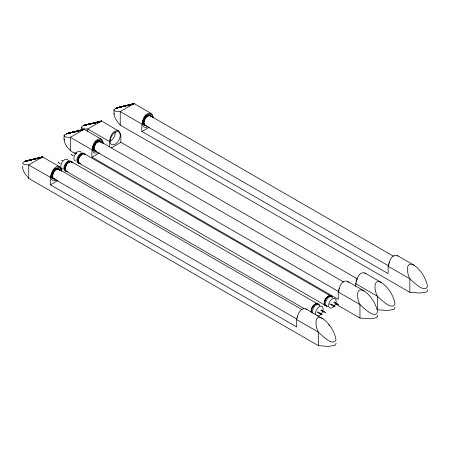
<?xml version="1.0" encoding="UTF-8"?>
<svg xmlns="http://www.w3.org/2000/svg" width="450" height="450" viewBox="0 0 450 450"><rect width="100%" height="100%" fill="white"/><g stroke="black" fill="none" stroke-linecap="round" stroke-linejoin="round"><path stroke-width="0.67" d="M75.802 153.99C70.234 151.397 64.311 145.643 64.159 139.039M427.258 289.575L427.478 290.627L426.881 291.538A2.998 1.204 -11.9 0 1 425.908 292.101L419.833 293.057L409.866 292.32L120.24 125.106C117.579 121.68 113.816 117.968 114.075 113.316M64.063 139.866L64.063 135.557L64.462 134.859L68.203 133.172L73.373 132.148M81.506 130.331C79.768 124.211 88.026 124.723 91.671 123.694M113.979 114.142L113.979 109.834L114.379 109.136L117.523 107.634L122.456 106.566M296.679 319.618C297.45 315.287 300.037 307.266 305.719 308.835L322.599 318.577C329.507 323.477 334.749 331.566 335.998 339.924C332.814 346.871 321.176 334.62 318.386 332.145L296.679 319.618L296.679 326.97L50.462 184.815C49.809 178.684 50.648 170.955 55.98 166.928C58.787 164.829 61.729 168.081 61.841 170.893L61.239 171.242M22.719 166.297C21.982 171.051 26.083 174.949 28.761 178.447L318.386 345.656L328.348 346.399L334.423 345.437A2.998 1.204 -11.9 0 0 335.396 344.874L335.998 343.969L335.908 343.192M324.225 311.873L321.176 309.825M76.275 153.276L76.163 153.669M76.32 153.231L76.607 153.225M324.084 312.081L320.85 310.41M103.404 143.28L102.516 140.659L101.34 139.247L84.178 129.313L70.324 137.317C68.349 137.138 65.104 137.745 64.063 135.557M100.738 121.522L84.684 125.179L97.189 122.4M101.16 121.275L101.621 121.011L119.295 131.411L120.847 134.972L120.847 142.324L357.362 278.876M153.321 117.557L152.432 114.936L151.256 113.524L134.094 103.596L120.24 111.594C118.266 111.414 115.02 112.022 113.979 109.834M32.664 159.615C27.203 159.531 15.407 164.593 28.761 164.931L42.615 156.932L59.501 166.68M92.627 149.501L92.025 149.844L70.324 137.317L70.324 150.829M110.07 141.193L109.468 141.542L87.767 129.009C85.793 128.829 82.547 129.437 81.506 127.254M120.251 135.315L120.847 134.972M142.537 123.778L141.941 124.121L120.24 111.594L120.24 125.106M51.058 177.12L50.462 177.463L28.761 164.931L28.761 178.447M101.064 139.061C92.711 137.419 91.221 152.089 92.025 157.202L99.422 152.933M111.178 147.909L120.847 142.324M150.981 113.338C142.627 111.696 141.137 126.366 141.941 131.479L149.338 127.209M50.462 184.815L57.859 180.546M338.844 291.656L338.248 291.999L338.248 299.351L92.025 157.202M356.287 283.348L355.691 283.691L355.691 286.369M388.761 265.933L388.159 266.276L388.159 273.628L141.941 131.479M134.094 103.596L116.106 108.157L134.072 103.607L116.246 108.101L133.92 103.691L116.55 107.983L133.796 103.77L116.73 107.91L133.436 103.972L117.157 107.758L132.294 104.4M84.178 129.313L66.189 133.881L84.156 129.33L66.33 133.824L84.004 129.414L66.634 133.701L83.88 129.493L66.814 133.633L83.526 129.696L67.241 133.481L82.378 130.123L67.815 133.29L78.677 131.001M42.615 156.932L24.626 161.494L42.593 156.943L24.761 161.443L42.441 157.033L25.065 161.319L42.311 157.106L25.251 161.252L41.957 157.314L25.678 161.1L39.499 158.029M100.969 121.388L84.257 125.331L101.323 121.185L84.077 125.398L101.447 121.112L83.773 125.516L101.599 121.022L87.767 129.009L87.767 131.715M132.289 104.4L117.731 107.567L129.949 104.991M99.157 121.961L85.258 124.987L97.476 122.411M41.473 157.59L26.246 160.909L37.789 158.473M118.114 107.449L130.016 104.974M85.646 124.864L97.543 122.389M78.778 130.967L68.203 133.172L77.451 131.411M26.634 160.785L37.873 158.451M86.102 124.729L95.496 122.974M68.659 133.037L77.383 131.406M123.289 106.425L125.027 106.127M92.554 123.542L93.454 123.39M74.228 131.996L75.111 131.85M33.542 159.463L34.442 159.311M125.927 105.975L126.844 105.817M333.804 305.612L333.478 306.197L333.804 305.612L330.801 303.874M320.732 313.509L320.473 314.111L320.799 313.532L317.779 311.788M335.61 303.992L359.949 318.043L369.917 318.78L375.992 317.824A2.998 1.204 -11.9 0 0 376.965 317.261L377.561 316.35L377.342 315.298M337.236 303.677L336.876 304.234L337.241 303.688L334.198 301.916M324.197 311.569L323.854 312.148M397.198 255.493C391.517 253.924 388.929 261.951 388.159 266.276L409.866 278.809C412.256 281.126 425.486 294.3 427.5 286.071C425.807 277.942 420.964 270.017 414.084 265.241L397.198 255.493L397.986 256.151M118.508 130.759C110.942 129.431 108.748 141.486 109.468 146.886M364.725 272.908C359.044 271.339 356.456 279.366 355.691 283.691L377.392 296.224C379.783 298.541 393.013 311.721 395.027 303.486C393.334 295.363 388.491 287.432 381.611 282.656L364.725 272.908L365.749 273.847M347.282 281.216C341.601 279.647 339.013 287.674 338.248 291.999L359.949 304.532C362.34 306.849 375.57 320.023 377.584 311.794C375.891 303.666 371.048 295.74 364.168 290.964L347.282 281.216L348.525 282.471M414.084 265.241C404.657 260.072 407.289 274.686 409.866 278.809L409.866 292.32M381.611 282.656C372.189 277.487 374.816 292.101 377.392 296.224L377.392 309.735L387.36 310.472L393.435 309.516A2.998 1.204 -11.9 0 0 394.408 308.953L395.004 308.048L394.914 307.266M364.168 290.964C354.746 285.795 357.373 300.409 359.949 304.532L359.949 318.043M322.599 318.577C313.178 313.408 315.81 328.022 318.386 332.145L318.386 345.656M150.379 115.875L393.559 256.275M144.883 125.179L388.671 265.928M100.462 141.598L343.642 281.998M94.967 150.902L338.754 291.651M84.651 153.951L330.874 296.106M333.866 302.496L336.864 304.228M329.867 304.11L333.478 306.197M79.155 163.254L325.373 305.409M71.634 161.865L317.852 304.02M317.452 312.373L320.456 314.106M66.139 171.169L303.846 308.407M58.899 169.217L302.079 309.617M328.556 324.883L329.76 325.581M53.404 178.521L296.578 318.921M305.719 308.835L306.737 309.769M114.953 131.963A6.002 3.465 -60 0 1 115.155 133.183L115.155 133.526A6.002 3.465 -60 0 1 110.031 141.109M356.535 281.391A7.206 4.157 -60 0 1 356.653 280.935M356.968 280.018A7.206 4.157 -60 0 1 357.154 279.557M102.808 143.415A7.206 4.157 -60 0 0 97.718 140.681A7.206 4.157 -60 0 0 92.627 149.299L92.627 149.709A7.206 4.157 -60 0 0 98.072 152.224M338.918 290.593A7.206 4.157 -60 0 1 339.092 289.693M339.356 288.782A7.206 4.157 -60 0 1 339.525 288.321M96.142 151.166A5.659 3.268 -60 0 1 94.5 144.512A5.659 3.268 -60 0 1 101.138 142.307M96.93 140.951A5.406 3.122 -60 0 1 99.461 141.041M99.624 141.193A5.406 3.122 -60 0 1 99.906 141.553M94.179 150.401A5.406 3.122 -60 0 1 92.796 146.812M92.942 146.132A5.406 3.122 -60 0 1 93.161 145.446M93.786 144.09A5.406 3.122 -60 0 1 93.977 143.769M95.102 142.307A5.406 3.122 -60 0 1 95.355 142.054M95.608 141.823A5.406 3.122 -60 0 1 95.873 141.609M96.401 141.238A5.406 3.122 -60 0 1 96.666 141.086M94.612 146.447A4.804 2.773 -60 0 1 94.719 146.143M94.967 145.536A4.804 2.773 -60 0 1 95.113 145.232M95.445 144.653A4.804 2.773 -60 0 1 95.625 144.371M97.599 142.403A4.804 2.773 -60 0 1 97.836 142.262M98.539 141.975A4.804 2.773 -60 0 1 98.764 141.919M95.962 151.414A5.659 3.268 -60 0 1 95.141 144.197A5.659 3.268 -60 0 1 101.559 142.757M100.131 141.761A5.102 2.948 -60 0 1 100.479 141.981M95.119 150.643A5.102 2.948 -60 0 1 94.95 150.525M94.657 150.227A5.102 2.948 -60 0 1 94.528 150.047M94.247 149.406A5.102 2.948 -60 0 1 94.185 147.426M94.421 146.458A5.102 2.948 -60 0 1 94.657 145.811M94.798 145.491A5.102 2.948 -60 0 1 95.119 144.855M95.299 144.551A5.102 2.948 -60 0 1 95.698 143.961M97.087 142.509A5.102 2.948 -60 0 1 98.831 141.643M96.041 151.183A5.406 3.122 -60 0 1 94.877 144.939A5.406 3.122 -60 0 1 100.957 142.043M101.087 142.234A5.406 3.122 -60 0 1 101.205 142.442M146.059 125.443A5.659 3.268 -60 0 1 144.518 118.614A5.659 3.268 -60 0 1 151.144 116.843M147.375 115.031A5.406 3.122 -60 0 1 149.541 115.47M144.315 124.74A5.406 3.122 -60 0 1 142.667 121.416M142.858 120.409A5.406 3.122 -60 0 1 142.959 120.066M143.702 118.367A5.406 3.122 -60 0 1 143.893 118.046M145.018 116.584A5.406 3.122 -60 0 1 145.266 116.331M145.524 116.1A5.406 3.122 -60 0 1 145.783 115.886M146.047 115.689A5.406 3.122 -60 0 1 146.317 115.515M146.582 115.363A5.406 3.122 -60 0 1 147.111 115.121M146.132 125.679A5.659 3.268 -60 0 1 144.855 118.811A5.659 3.268 -60 0 1 151.391 116.781M150.047 116.038A5.102 2.948 -60 0 1 150.553 116.392M145.614 125.151A5.102 2.948 -60 0 1 145.035 124.92M144.714 124.661A5.102 2.948 -60 0 1 144.574 124.504M144.242 123.913A5.102 2.948 -60 0 1 144.163 121.382M144.338 120.735A5.102 2.948 -60 0 1 144.714 119.767M145.035 119.132A5.102 2.948 -60 0 1 145.614 118.237M147.757 116.291A5.102 2.948 -60 0 1 148.258 116.066M144.529 120.724A4.804 2.773 -60 0 1 144.63 120.42M145.361 118.929A4.804 2.773 -60 0 1 145.541 118.648M145.958 125.46A5.406 3.122 -60 0 1 144.793 119.216A5.406 3.122 -60 0 1 150.874 116.319M151.003 116.511A5.406 3.122 -60 0 1 151.121 116.719M152.724 117.698A7.206 4.157 -60 0 0 147.634 114.958A7.206 4.157 -60 0 0 142.537 123.576L142.537 123.986A7.206 4.157 -60 0 0 147.988 126.501M388.907 264.426A7.206 4.157 -60 0 1 389.002 263.97M389.272 263.059A7.206 4.157 -60 0 1 389.436 262.597M61.217 170.64A7.206 4.157 -60 0 0 55.974 168.401A7.206 4.157 -60 0 0 51.058 176.912L51.058 177.322A7.206 4.157 -60 0 0 56.503 179.843M297.523 317.312A7.206 4.157 -60 0 1 297.647 316.856M53.814 178.83A5.659 3.268 -60 0 1 53.241 171.619A5.659 3.268 -60 0 1 59.574 169.926M59.659 170.179A5.659 3.268 -60 0 1 59.726 170.454M57.892 168.66A5.406 3.122 -60 0 1 58.208 168.975M52.83 178.076A5.406 3.122 -60 0 1 51.233 174.426M51.48 173.407A5.406 3.122 -60 0 1 51.593 173.064M52.414 171.382A5.406 3.122 -60 0 1 52.616 171.067M53.786 169.672A5.406 3.122 -60 0 1 54.045 169.436M54.304 169.222A5.406 3.122 -60 0 1 54.568 169.031M55.102 168.699A5.406 3.122 -60 0 1 55.367 168.57M55.631 168.458A5.406 3.122 -60 0 1 57.718 168.536M52.886 176.833A4.804 2.773 -60 0 1 52.83 176.602M52.785 175.264A4.804 2.773 -60 0 1 52.886 174.673M53.049 174.066A4.804 2.773 -60 0 1 53.269 173.453M54.062 171.984A4.804 2.773 -60 0 1 54.253 171.714M56.267 169.881A4.804 2.773 -60 0 1 56.503 169.763M55.181 178.909A5.659 3.268 -60 0 1 53.274 172.322A5.659 3.268 -60 0 1 59.996 170.376M54.135 178.487A5.102 2.948 -60 0 1 53.927 178.436M53.387 178.144A5.102 2.948 -60 0 1 53.229 178.003M52.852 177.469A5.102 2.948 -60 0 1 52.577 176.513M52.577 175.354A5.102 2.948 -60 0 1 53.229 173.104M53.736 172.164A5.102 2.948 -60 0 1 54.135 171.579M55.772 169.942A5.102 2.948 -60 0 1 56.526 169.509M56.779 169.403A5.102 2.948 -60 0 1 58.562 169.38M54.242 178.791A5.406 3.122 -60 0 1 53.494 172.226A5.406 3.122 -60 0 1 59.524 169.847M59.642 170.061A5.406 3.122 -60 0 1 59.738 170.286M79.329 163.53A5.659 3.268 -60 0 1 79.104 156.189A5.659 3.268 -60 0 1 85.326 154.659M78.587 162.81A5.406 3.122 -60 0 1 78.069 156.279A5.406 3.122 -60 0 1 83.964 153.709M79.026 162.343A4.804 2.773 -60 0 1 78.907 162.174M78.514 160.83A4.804 2.773 -60 0 1 78.514 160.284M78.907 158.49A4.804 2.773 -60 0 1 79.026 158.186M79.301 157.584A4.804 2.773 -60 0 1 79.459 157.286M80.004 156.448A4.804 2.773 -60 0 1 81.788 154.749M80.668 163.71A5.659 3.268 -60 0 1 78.93 157.23A5.659 3.268 -60 0 1 85.556 154.614M75.746 161.078A5.406 3.122 -60 0 1 75.105 154.35A5.406 3.122 -60 0 1 81.152 152.342M326.959 306.096A5.659 3.268 -60 0 1 325.682 299.233A5.659 3.268 -60 0 1 332.218 297.197M326.886 305.865A5.659 3.268 -60 0 1 325.147 299.379A5.659 3.268 -60 0 1 331.779 296.764M331.881 297.006A5.659 3.268 -60 0 1 331.971 297.264M327.876 306.354A5.406 3.122 -60 0 1 326.379 300.291A5.406 3.122 -60 0 1 332.544 297.231M84.825 154.468A5.102 2.948 -60 0 1 84.966 154.626M79.886 163.221A5.102 2.948 -60 0 1 79.492 163.091M78.986 162.737A5.102 2.948 -60 0 1 78.609 162.203M78.514 161.983A5.102 2.948 -60 0 1 78.514 159.137M78.716 158.484A5.102 2.948 -60 0 1 79.492 156.898M79.886 156.313A5.102 2.948 -60 0 1 81.776 154.513M82.53 154.136A5.102 2.948 -60 0 1 84.319 154.114M324.939 300.639A5.102 2.948 -60 0 1 325.063 300.313M325.71 299.053A5.102 2.948 -60 0 1 325.901 298.755M326.317 298.187A5.102 2.948 -60 0 1 326.543 297.923M330.536 296.263A5.102 2.948 -60 0 1 330.716 296.364M330.474 295.92A5.406 3.122 -60 0 1 331.211 296.376M331.363 296.544A5.406 3.122 -60 0 1 331.498 296.736M325.564 305.511A5.406 3.122 -60 0 1 324.883 304.965M324.63 304.566A5.406 3.122 -60 0 1 324.45 304.093M324.338 302.327A5.406 3.122 -60 0 1 325.986 298.333M326.211 298.035A5.406 3.122 -60 0 1 327.724 296.601M328.258 296.269A5.406 3.122 -60 0 1 328.787 296.027M329.304 295.881A5.406 3.122 -60 0 1 330.261 295.864M79.768 163.491A5.406 3.122 -60 0 1 79.346 156.803A5.406 3.122 -60 0 1 85.275 154.586M67.314 171.428A5.659 3.268 -60 0 1 65.672 164.773A5.659 3.268 -60 0 1 72.309 162.574M65.565 170.724A5.406 3.122 -60 0 1 64.862 164.52A5.406 3.122 -60 0 1 70.627 161.308M70.942 161.623A5.406 3.122 -60 0 1 71.078 161.814M65.784 166.714A4.804 2.773 -60 0 1 65.886 166.404M66.139 165.797A4.804 2.773 -60 0 1 66.442 165.201M66.611 164.914A4.804 2.773 -60 0 1 66.797 164.632M68.766 162.664A4.804 2.773 -60 0 1 69.002 162.529M69.705 162.236A4.804 2.773 -60 0 1 69.936 162.18M67.388 171.664A5.659 3.268 -60 0 1 66.206 164.627A5.659 3.268 -60 0 1 72.731 163.024M63.208 168.981A5.406 3.122 -60 0 1 61.802 162.754A5.406 3.122 -60 0 1 68.012 160.048M68.13 160.256A5.406 3.122 -60 0 1 68.231 160.481M315.973 315.141A5.406 3.122 -60 0 1 318.774 307.091A5.406 3.122 -60 0 1 323.106 309.769A5.406 3.122 -60 0 1 317.441 316.041M311.591 312.356A5.659 3.268 -60 0 1 314.072 305.314A5.659 3.268 -60 0 1 319.095 304.875M311.259 312.165A5.659 3.268 -60 0 1 313.869 304.988A5.659 3.268 -60 0 1 318.864 304.92M312.795 313.161A5.406 3.122 -60 0 1 314.612 306.354A5.406 3.122 -60 0 1 319.657 305.331M319.776 305.544A5.406 3.122 -60 0 1 319.877 305.769M71.303 162.023A5.102 2.948 -60 0 1 71.651 162.242M66.291 170.91A5.102 2.948 -60 0 1 66.122 170.792M65.964 170.651A5.102 2.948 -60 0 1 65.7 170.314M65.498 169.898A5.102 2.948 -60 0 1 65.498 167.046M65.587 166.725A5.102 2.948 -60 0 1 66.291 165.122M66.471 164.812A5.102 2.948 -60 0 1 66.87 164.227M68.507 162.591A5.102 2.948 -60 0 1 70.003 161.91M311.574 309.842A5.102 2.948 -60 0 1 311.636 309.521M312.339 307.586A5.102 2.948 -60 0 1 312.508 307.271M313.301 306.101A5.102 2.948 -60 0 1 313.521 305.837M315.231 304.431A5.102 2.948 -60 0 1 315.484 304.307M317.014 303.744A5.406 3.122 -60 0 1 318.594 304.858M311.321 311.468A5.406 3.122 -60 0 1 311.293 311.175M311.321 310.241A5.406 3.122 -60 0 1 311.614 308.891M311.732 308.543A5.406 3.122 -60 0 1 312.013 307.862M312.176 307.524A5.406 3.122 -60 0 1 312.548 306.866M312.75 306.551A5.406 3.122 -60 0 1 316.777 303.739M67.213 171.45A5.406 3.122 -60 0 1 66.049 165.201A5.406 3.122 -60 0 1 72.124 162.309M72.259 162.495A5.406 3.122 -60 0 1 72.377 162.709M58.461 162.703C59.108 163.254 58.843 161.544 58.466 162.681M59.738 163.434C60.446 163.918 60.036 162.326 59.738 163.417M61.858 160.74L62.308 160.391L61.864 160.701M71.483 154.789C72.191 155.267 71.775 153.675 71.483 154.766M72.754 155.526C73.446 156.026 73.058 154.417 72.754 155.503M74.874 152.826C75.606 153.292 75.144 151.712 74.874 152.826M321.66 314.657L322.11 314.308L321.666 314.618M325.058 312.699C325.749 313.2 325.356 311.58 325.063 312.654M334.682 306.743C335.407 307.209 334.941 305.634 334.682 306.743M338.074 304.785C338.788 305.269 338.355 303.671 338.074 304.785M101.621 121.011L83.633 125.573L101.599 121.022M120.251 135.523L120.251 135.112A7.206 4.157 -60 0 0 115.161 132.373A7.206 4.157 -60 0 0 110.07 140.991L110.07 141.401A7.206 4.157 -60 0 0 115.161 144.141A7.206 4.157 -60 0 0 120.251 135.523M333.293 306.951A5.406 3.122 -60 0 0 335.115 298.553A5.406 3.122 -60 0 0 328.697 304.11A5.406 3.122 -60 0 0 333.293 306.951"/></g></svg>
